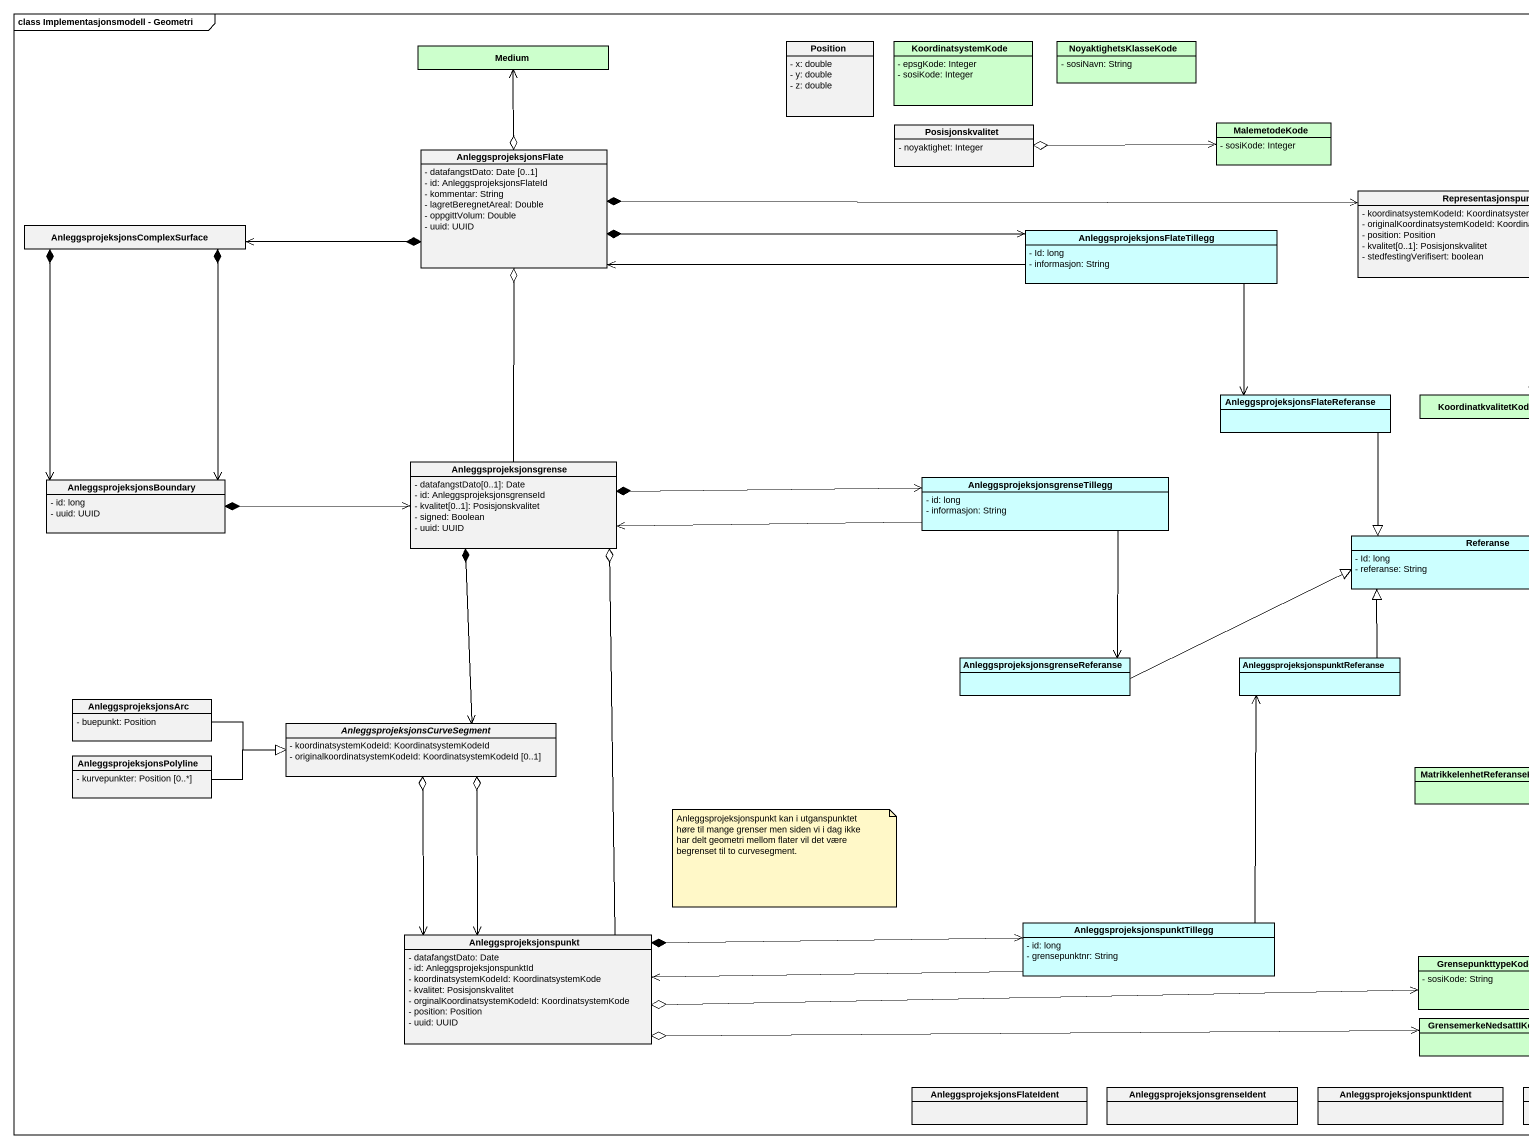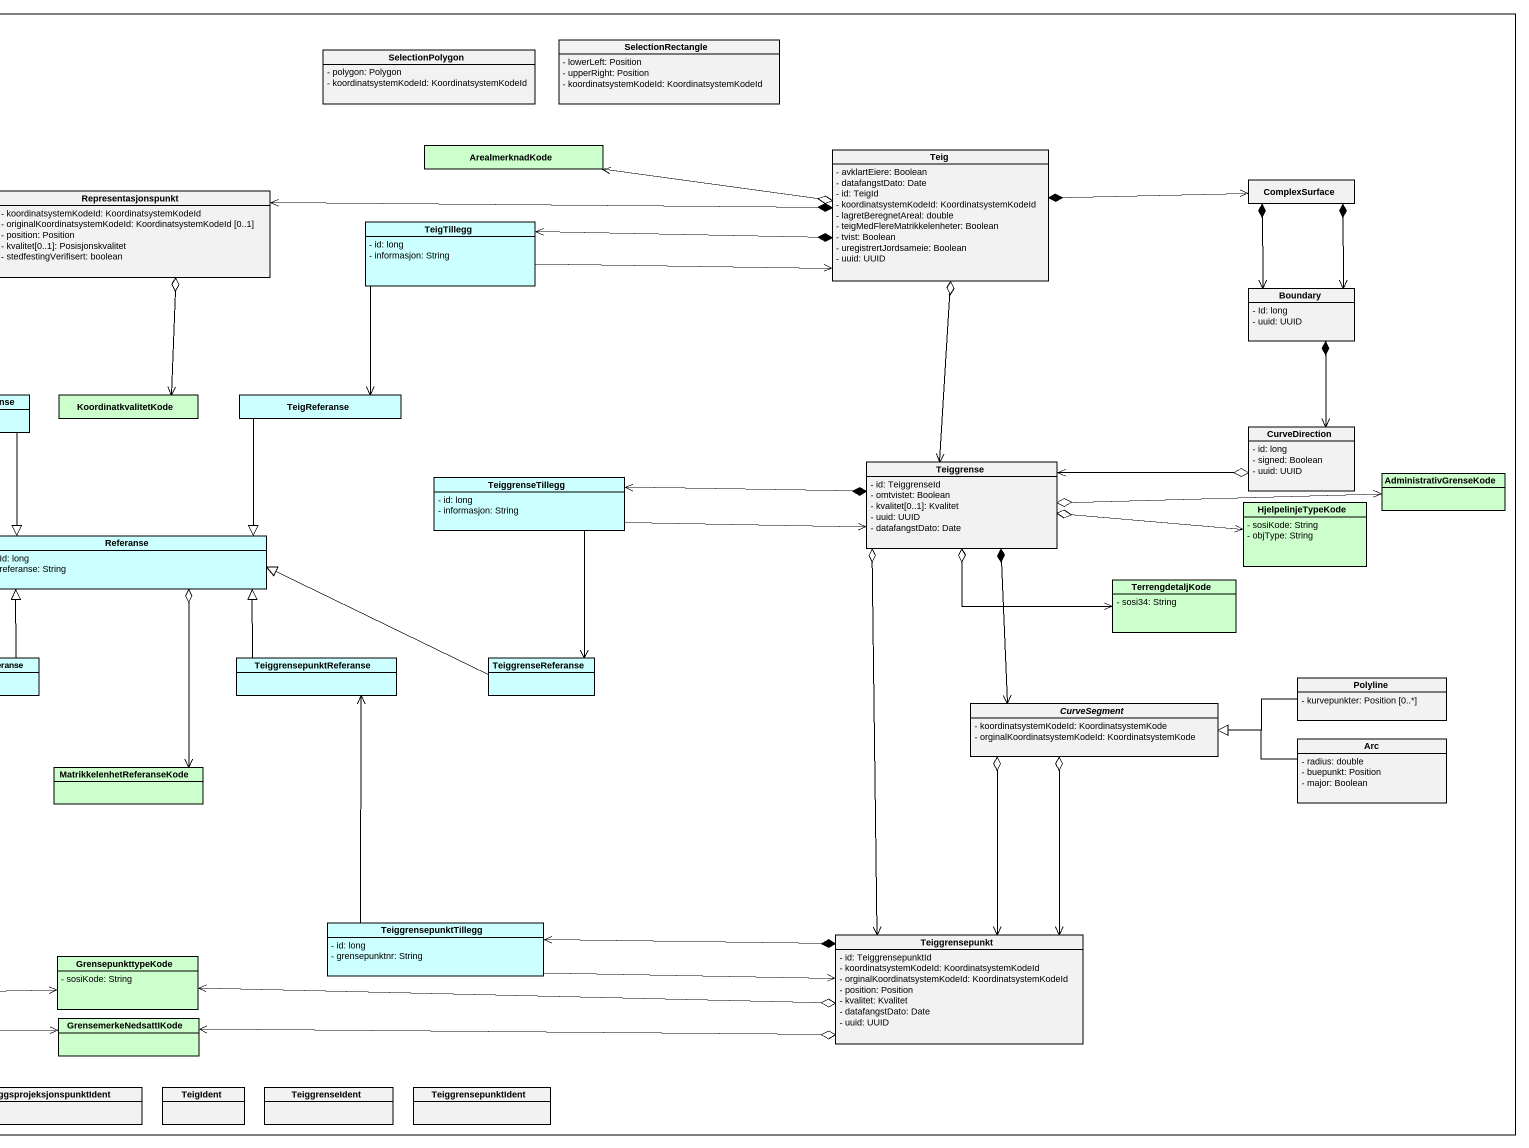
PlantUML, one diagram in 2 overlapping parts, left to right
@startuml
mainframe class Implementasjonsmodell - Geometri
hide circle
hide empty members
skinparam classAttributeIconSize 0
class Position {
  - x: double
  - y: double
  - z: double
}
class KoordinatsystemKode #CCFFCC {
  - epsgKode: Integer
  - sosiKode: Integer
}
class NoyaktighetsKlasseKode #CCFFCC {
  - sosiNavn: String
}
class SelectionRectangle {
  - lowerLeft: Position
  - upperRight: Position
  - koordinatsystemKodeId: KoordinatsystemKodeId
}
class Medium #CCFFCC
class SelectionPolygon {
  - polygon: Polygon
  - koordinatsystemKodeId: KoordinatsystemKodeId
}
class AnleggsprojeksjonsFlate {
  - datafangstDato: Date [0..1]
  - id: AnleggsprojeksjonsFlateId
  - kommentar: String
  - lagretBeregnetAreal: Double
  - oppgittVolum: Double
  - uuid: UUID
}
class Posisjonskvalitet {
  - noyaktighet: Integer
}
class MalemetodeKode #CCFFCC {
  - sosiKode: Integer
}
class ArealmerknadKode #CCFFCC
class Teig {
  - avklartEiere: Boolean
  - datafangstDato: Date
  - id: TeigId
  - koordinatsystemKodeId: KoordinatsystemKodeId
  - lagretBeregnetAreal: double
  - teigMedFlereMatrikkelenheter: Boolean
  - tvist: Boolean
  - uregistrertJordsameie: Boolean
  - uuid: UUID
}
class Representasjonspunkt {
  - koordinatsystemKodeId: KoordinatsystemKodeId
  - originalKoordinatsystemKodeId: KoordinatsystemKodeId [0..1]
  - position: Position
  - kvalitet[0..1]: Posisjonskvalitet
  - stedfestingVerifisert: boolean
}
class ComplexSurface
class "AnleggsprojeksjonsComplexSurface" as AnleggsprojeksjonsComplexSur
class "AnleggsprojeksjonsFlateTillegg" as AnleggsprojeksjonsFlateTille #CCFFFF {
  - Id: long
  - informasjon: String
}
class TeigTillegg #CCFFFF {
  - id: long
  - informasjon: String
}
class "Boundary" as Boundary_ {
  - Id: long
  - uuid: UUID
}
class "AnleggsprojeksjonsFlateReferanse" as AnleggsprojeksjonsFlateRefer #CCFFFF
class KoordinatkvalitetKode #CCFFCC
class TeigReferanse #CCFFFF
class CurveDirection {
  - id: long
  - signed: Boolean
  - uuid: UUID
}
class Anleggsprojeksjonsgrense {
  - datafangstDato[0..1]: Date
  - id: AnleggsprojeksjonsgrenseId
  - kvalitet[0..1]: Posisjonskvalitet
  - signed: Boolean
  - uuid: UUID
}
class Teiggrense {
  - id: TeiggrenseId
  - omtvistet: Boolean
  - kvalitet[0..1]: Kvalitet
  - uuid: UUID
  - datafangstDato: Date
}
class AnleggsprojeksjonsBoundary {
  - id: long
  - uuid: UUID
}
class "AnleggsprojeksjonsgrenseTillegg" as AnleggsprojeksjonsgrenseTill #CCFFFF {
  - id: long
  - informasjon: String
}
class TeiggrenseTillegg #CCFFFF {
  - id: long
  - informasjon: String
}
class HjelpelinjeTypeKode #CCFFCC {
  - sosiKode: String
  - objType: String
}
class AdministrativGrenseKode #CCFFCC
class Referanse #CCFFFF {
  - Id: long
  - referanse: String
}
class TerrengdetaljKode #CCFFCC {
  - sosi34: String
}
class "AnleggsprojeksjonsgrenseReferanse" as AnleggsprojeksjonsgrenseRefe #CCFFFF
class "AnleggsprojeksjonspunktReferanse" as AnleggsprojeksjonspunktRefer #CCFFFF
class TeiggrensepunktReferanse #CCFFFF
class TeiggrenseReferanse #CCFFFF
class AnleggsprojeksjonsArc {
  - buepunkt: Position
}
class Polyline {
  - kurvepunkter: Position [0..*]
}
abstract class "AnleggsprojeksjonsCurveSegment" as AnleggsprojeksjonsCurveSegme {
  - koordinatsystemKodeId: KoordinatsystemKodeId
  - originalkoordinatsystemKodeId: KoordinatsystemKodeId [0..1]
}
abstract class CurveSegment {
  - koordinatsystemKodeId: KoordinatsystemKode
  - orginalKoordinatsystemKodeId: KoordinatsystemKode
}
class Arc {
  - radius: double
  - buepunkt: Position
  - major: Boolean
}
class AnleggsprojeksjonsPolyline {
  - kurvepunkter: Position [0..*]
}
class MatrikkelenhetReferanseKode #CCFFCC
class "AnleggsprojeksjonspunktTillegg" as AnleggsprojeksjonspunktTille #CCFFFF {
  - id: long
  - grensepunktnr: String
}
class TeiggrensepunktTillegg #CCFFFF {
  - id: long
  - grensepunktnr: String
}
class Anleggsprojeksjonspunkt {
  - datafangstDato: Date
  - id: AnleggsprojeksjonspunktId
  - koordinatsystemKodeId: KoordinatsystemKode
  - kvalitet: Posisjonskvalitet
  - orginalKoordinatsystemKodeId: KoordinatsystemKode
  - position: Position
  - uuid: UUID
}
class GrensepunkttypeKode #CCFFCC {
  - sosiKode: String
}
class Teiggrensepunkt {
  - id: TeiggrensepunktId
  - koordinatsystemKodeId: KoordinatsystemKodeId
  - orginalKoordinatsystemKodeId: KoordinatsystemKodeId
  - position: Position
  - kvalitet: Kvalitet
  - datafangstDato: Date
  - uuid: UUID
}
class GrensemerkeNedsattIKode #CCFFCC
class AnleggsprojeksjonsFlateIdent
class "AnleggsprojeksjonsgrenseIdent" as AnleggsprojeksjonsgrenseIden
class AnleggsprojeksjonspunktIdent
class TeigIdent
class TeiggrenseIdent
class TeiggrensepunktIdent
AnleggsprojeksjonsFlate o-up-> Medium
AnleggsprojeksjonsFlate *-right-> Representasjonspunkt
AnleggsprojeksjonsFlate *-left-> AnleggsprojeksjonsComplexSur
AnleggsprojeksjonsFlate *-right-> AnleggsprojeksjonsFlateTille
AnleggsprojeksjonsFlate o-- Anleggsprojeksjonsgrense
Posisjonskvalitet o-right-> MalemetodeKode
Teig o-left-> ArealmerknadKode
Teig *-left-> Representasjonspunkt
Teig *-right-> ComplexSurface
Teig *-left-> TeigTillegg
Representasjonspunkt o--> KoordinatkvalitetKode
ComplexSurface *--> Boundary_
ComplexSurface *--> Boundary_
AnleggsprojeksjonsComplexSur *--> AnleggsprojeksjonsBoundary
AnleggsprojeksjonsComplexSur *--> AnleggsprojeksjonsBoundary
AnleggsprojeksjonsFlateTille -left-> AnleggsprojeksjonsFlate
AnleggsprojeksjonsFlateTille --> AnleggsprojeksjonsFlateRefer
TeigTillegg -right-> Teig
TeigTillegg --> TeigReferanse
Boundary_ *--> CurveDirection
AnleggsprojeksjonsFlateRefer --|> Referanse
TeigReferanse --|> Referanse
CurveDirection o-left-> Teiggrense
Anleggsprojeksjonsgrense *-right-> AnleggsprojeksjonsgrenseTill
Anleggsprojeksjonsgrense *--> AnleggsprojeksjonsCurveSegme
Anleggsprojeksjonsgrense o-- Anleggsprojeksjonspunkt
Teiggrense <-up-o Teig
Teiggrense *-left-> TeiggrenseTillegg
Teiggrense o-right-> HjelpelinjeTypeKode
Teiggrense o-right-> AdministrativGrenseKode
Teiggrense o-right-> TerrengdetaljKode
Teiggrense *--> CurveSegment
AnleggsprojeksjonsBoundary *-right-> Anleggsprojeksjonsgrense
AnleggsprojeksjonsgrenseTill -left-> Anleggsprojeksjonsgrense
AnleggsprojeksjonsgrenseTill --> AnleggsprojeksjonsgrenseRefe
TeiggrenseTillegg -right-> Teiggrense
TeiggrenseTillegg --> TeiggrenseReferanse
Referanse o--> MatrikkelenhetReferanseKode
AnleggsprojeksjonsgrenseRefe -right-|> Referanse
AnleggsprojeksjonspunktRefer -up-|> Referanse
TeiggrensepunktReferanse -up-|> Referanse
TeiggrenseReferanse -left-|> Referanse
AnleggsprojeksjonsArc -right-|> AnleggsprojeksjonsCurveSegme
Polyline -left-|> CurveSegment
AnleggsprojeksjonsCurveSegme o--> Anleggsprojeksjonspunkt
AnleggsprojeksjonsCurveSegme o--> Anleggsprojeksjonspunkt
CurveSegment o--> Teiggrensepunkt
CurveSegment o--> Teiggrensepunkt
Arc -left-|> CurveSegment
AnleggsprojeksjonsPolyline -right-|> AnleggsprojeksjonsCurveSegme
AnleggsprojeksjonspunktTille -up-> AnleggsprojeksjonspunktRefer
AnleggsprojeksjonspunktTille -left-> Anleggsprojeksjonspunkt
TeiggrensepunktTillegg -up-> TeiggrensepunktReferanse
TeiggrensepunktTillegg -right-> Teiggrensepunkt
Anleggsprojeksjonspunkt *-right-> AnleggsprojeksjonspunktTille
Anleggsprojeksjonspunkt o-right-> GrensepunkttypeKode
Anleggsprojeksjonspunkt o-right-> GrensemerkeNedsattIKode
Teiggrensepunkt <-up-o Teiggrense
Teiggrensepunkt *-left-> TeiggrensepunktTillegg
Teiggrensepunkt o-left-> GrensepunkttypeKode
Teiggrensepunkt o-left-> GrensemerkeNedsattIKode
note as N1
  Anleggsprojeksjonspunkt kan i utganspunktet høre til mange grenser men siden vi i dag ikke har delt geometri mellom flater vil det være begrenset til to curvesegment.
end note
@enduml
